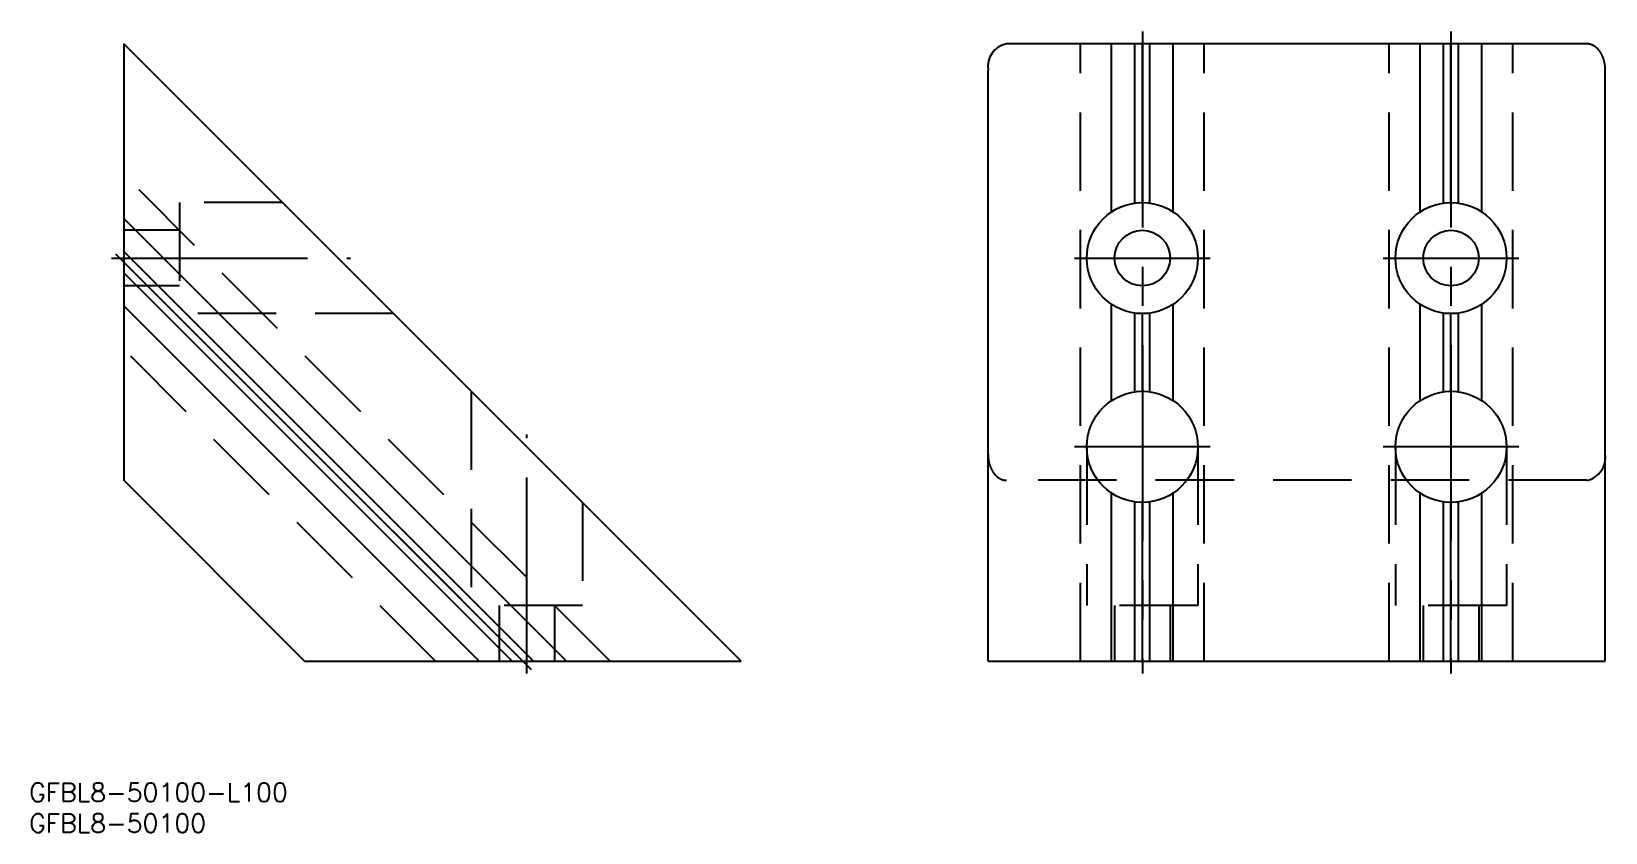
# Model space of a CAD drawing. Extents: x -44 to 211, y -28 to 102.
import ezdxf

# ---------------------------------------------------------------- set-up
doc = ezdxf.new("R2010")
doc.units = 0
doc.linetypes.add('CENTER', pattern=[50.8, 31.75, -6.35, 6.35, -6.35])
doc.linetypes.add('DASHED', pattern=[19.05, 12.7, -6.35])
doc.layers.get('0').update_dxf_attribs({"linetype": 'CONTINUOUS'})
doc.layers.add('CENTER', color=1, linetype='CONTINUOUS')
doc.styles.get("Standard").update_dxf_attribs({"font": 'txt.shx', "height": 3, "bigfont": 'bigfont.shx'})

# ---------------------------------------------------------------- blocks, each defined once
blk = doc.blocks.new('*U2')
at = {"color": 7, "linetype": 'CONTINUOUS'}
blk.add_text('GFBL8-50100', height=3, dxfattribs=at).set_placement((-44.64, -27.76))
blk = doc.blocks.new('*U3')
at = {"color": 7, "linetype": 'CONTINUOUS'}
blk.add_text('GFBL8-50100-L100', height=3, dxfattribs=at).set_placement((-44.64, -22.76))

msp = doc.modelspace()

# ---------------------------------------------------------------- linework, layer by layer
at = {"color": 7, "linetype": 'CONTINUOUS'}
for p, q in [((-29.29, 100), (-29.29, 29.29)), ((70.71, 0), (-29.29, 100)), ((207.71, 100), (113.71, 100)), ((130.71, 72.77), (130.71, 100)), ((134.5, 74.21), (134.5, 100)), ((135.71, 74.29), (135.71, 100)), ((136.92, 74.21), (136.92, 100)), ((140.71, 72.77), (140.71, 100)), ((180.71, 72.77), (180.71, 100)), ((184.5, 74.21), (184.5, 100)), ((185.71, 74.29), (185.71, 100)), ((186.92, 74.21), (186.92, 100)), ((190.71, 72.77), (190.71, 100)), ((110.71, 0), (110.71, 95.76)), ((210.71, 0), (210.71, 95.76)), ((42.43, 0), (-29.29, 71.72)), ((37.07, 0), (-29.29, 66.36)), ((35.35, 0), (-29.29, 64.65)), ((33.64, 0), (-29.29, 62.93)), ((28.28, 0), (-29.29, 57.58)), ((130.71, 42.19), (130.71, 57.81)), ((134.5, 43.63), (134.5, 56.37)), ((135.71, 43.71), (135.71, 56.29)), ((136.92, 43.63), (136.92, 56.37)), ((140.71, 42.19), (140.71, 57.81)), ((180.71, 42.19), (180.71, 57.81)), ((184.5, 43.63), (184.5, 56.37)), ((185.71, 43.71), (185.71, 56.29)), ((186.92, 43.63), (186.92, 56.37)), ((190.71, 42.19), (190.71, 57.81)), ((0, 0), (-29.29, 29.29)), ((130.71, 0), (130.71, 27.23)), ((134.5, 0), (134.5, 25.79)), ((135.71, 0), (135.71, 25.71)), ((136.92, 0), (136.92, 25.79)), ((140.71, 0), (140.71, 27.23)), ((180.71, 0), (180.71, 27.23)), ((184.5, 0), (184.5, 25.79)), ((185.71, 0), (185.71, 25.71)), ((186.92, 0), (186.92, 25.79)), ((190.71, 0), (190.71, 27.23)), ((0, 0), (70.71, 0)), ((110.71, 0), (210.71, 0))]:
    msp.add_line(p, q, dxfattribs=at)
at = {"color": 3, "linetype": 'DASHED'}
for p, q in [((125.71, 0), (125.71, 100)), ((145.71, 0), (145.71, 100)), ((175.71, 0), (175.71, 100)), ((195.71, 0), (195.71, 100)), ((49.5, 0), (-29.29, 78.79)), ((-3.58, 74.29), (-20.29, 74.29)), ((-20.29, 74.29), (-20.29, 56.29)), ((-20.29, 69.79), (-29.29, 69.79)), ((-20.29, 60.79), (-29.29, 60.79)), ((14.42, 56.29), (-20.29, 56.29)), ((21.21, 0), (-29.29, 50.5)), ((27, 43.71), (27, 9)), ((126.71, 34.77), (126.71, 9)), ((144.71, 34.77), (144.71, 9)), ((176.71, 34.77), (176.71, 9)), ((194.71, 34.77), (194.71, 9)), ((207.71, 29.29), (113.71, 29.29)), ((45, 25.71), (45, 9)), ((45, 9), (27, 9)), ((31.5, 9), (31.5, 0)), ((40.5, 9), (40.5, 0)), ((144.71, 9), (126.71, 9)), ((131.21, 9), (131.21, 0)), ((140.21, 9), (140.21, 0)), ((194.71, 9), (176.71, 9)), ((181.21, 9), (181.21, 0)), ((190.21, 9), (190.21, 0))]:
    msp.add_line(p, q, dxfattribs=at)
at = {"color": 7, "linetype": 'CONTINUOUS'}
msp.add_polyline3d([(210.71, 95.76, 0), (210.71, 95.81, 0), (210.71, 95.86, 0), (210.71, 95.92, 0), (210.71, 95.97, 0), (210.7, 96.02, 0), (210.7, 96.07, 0), (210.7, 96.12, 0), (210.7, 96.18, 0), (210.69, 96.23, 0), (210.69, 96.28, 0), (210.68, 96.33, 0), (210.68, 96.38, 0), (210.67, 96.43, 0), (210.67, 96.48, 0), (210.66, 96.54, 0), (210.65, 96.59, 0), (210.65, 96.64, 0), (210.64, 96.69, 0), (210.63, 96.74, 0), (210.62, 96.79, 0), (210.61, 96.84, 0), (210.6, 96.89, 0), (210.59, 96.94, 0), (210.58, 96.99, 0), (210.57, 97.04, 0), (210.56, 97.09, 0), (210.55, 97.14, 0), (210.53, 97.19, 0), (210.52, 97.24, 0), (210.51, 97.29, 0), (210.5, 97.33, 0), (210.48, 97.38, 0), (210.47, 97.43, 0), (210.45, 97.48, 0), (210.44, 97.53, 0), (210.42, 97.57, 0), (210.41, 97.62, 0), (210.39, 97.67, 0), (210.37, 97.71, 0), (210.36, 97.76, 0), (210.34, 97.81, 0), (210.32, 97.85, 0), (210.3, 97.9, 0), (210.28, 97.94, 0), (210.26, 97.98, 0), (210.25, 98.03, 0), (210.22, 98.07, 0), (210.2, 98.12, 0), (210.18, 98.16, 0), (210.16, 98.2, 0), (210.14, 98.24, 0), (210.12, 98.29, 0), (210.1, 98.33, 0), (210.07, 98.37, 0), (210.05, 98.41, 0), (210.03, 98.45, 0), (210.01, 98.49, 0), (209.98, 98.53, 0), (209.96, 98.57, 0), (209.93, 98.61, 0), (209.91, 98.65, 0), (209.88, 98.68, 0), (209.86, 98.72, 0), (209.83, 98.76, 0), (209.81, 98.8, 0), (209.78, 98.83, 0), (209.75, 98.87, 0), (209.72, 98.9, 0), (209.7, 98.94, 0), (209.67, 98.97, 0), (209.64, 99.01, 0), (209.61, 99.04, 0), (209.59, 99.07, 0), (209.56, 99.1, 0), (209.53, 99.14, 0), (209.5, 99.17, 0), (209.47, 99.2, 0), (209.44, 99.23, 0), (209.41, 99.26, 0), (209.38, 99.29, 0), (209.35, 99.32, 0), (209.31, 99.34, 0), (209.28, 99.37, 0), (209.25, 99.4, 0), (209.22, 99.42, 0), (209.19, 99.45, 0), (209.16, 99.48, 0), (209.12, 99.5, 0), (209.09, 99.53, 0), (209.06, 99.55, 0), (209.03, 99.57, 0), (208.99, 99.59, 0), (208.96, 99.62, 0), (208.93, 99.64, 0), (208.89, 99.66, 0), (208.86, 99.68, 0), (208.82, 99.7, 0), (208.79, 99.72, 0), (208.75, 99.74, 0), (208.72, 99.75, 0), (208.69, 99.77, 0), (208.65, 99.79, 0), (208.62, 99.8, 0), (208.58, 99.82, 0), (208.55, 99.83, 0), (208.51, 99.85, 0), (208.47, 99.86, 0), (208.44, 99.87, 0), (208.4, 99.89, 0), (208.37, 99.9, 0), (208.33, 99.91, 0), (208.29, 99.92, 0), (208.26, 99.93, 0), (208.22, 99.94, 0), (208.19, 99.95, 0), (208.15, 99.96, 0), (208.11, 99.96, 0), (208.08, 99.97, 0), (208.04, 99.98, 0), (208, 99.98, 0), (207.97, 99.99, 0), (207.93, 99.99, 0), (207.89, 99.99, 0), (207.86, 100, 0), (207.82, 100, 0), (207.78, 100, 0), (207.75, 100, 0), (207.71, 100, 0)], dxfattribs=at)
at = {"color": 3, "linetype": 'DASHED'}
msp.add_polyline3d([(110.71, 33.53, 0), (110.71, 33.48, 0), (110.71, 33.43, 0), (110.71, 33.38, 0), (110.71, 33.33, 0), (110.72, 33.27, 0), (110.72, 33.22, 0), (110.72, 33.17, 0), (110.72, 33.12, 0), (110.73, 33.07, 0), (110.73, 33.01, 0), (110.74, 32.96, 0), (110.74, 32.91, 0), (110.75, 32.86, 0), (110.75, 32.81, 0), (110.76, 32.76, 0), (110.77, 32.71, 0), (110.78, 32.65, 0), (110.78, 32.6, 0), (110.79, 32.55, 0), (110.8, 32.5, 0), (110.81, 32.45, 0), (110.82, 32.4, 0), (110.83, 32.35, 0), (110.84, 32.3, 0), (110.85, 32.25, 0), (110.86, 32.2, 0), (110.87, 32.15, 0), (110.89, 32.1, 0), (110.9, 32.05, 0), (110.91, 32.01, 0), (110.92, 31.96, 0), (110.94, 31.91, 0), (110.95, 31.86, 0), (110.97, 31.81, 0), (110.98, 31.77, 0), (111, 31.72, 0), (111.01, 31.67, 0), (111.03, 31.63, 0), (111.05, 31.58, 0), (111.06, 31.53, 0), (111.08, 31.49, 0), (111.1, 31.44, 0), (111.12, 31.4, 0), (111.14, 31.35, 0), (111.16, 31.31, 0), (111.17, 31.26, 0), (111.19, 31.22, 0), (111.22, 31.18, 0), (111.24, 31.13, 0), (111.26, 31.09, 0), (111.28, 31.05, 0), (111.3, 31.01, 0), (111.32, 30.96, 0), (111.34, 30.92, 0), (111.37, 30.88, 0), (111.39, 30.84, 0), (111.41, 30.8, 0), (111.44, 30.76, 0), (111.46, 30.72, 0), (111.49, 30.68, 0), (111.51, 30.65, 0), (111.54, 30.61, 0), (111.56, 30.57, 0), (111.59, 30.53, 0), (111.61, 30.5, 0), (111.64, 30.46, 0), (111.67, 30.42, 0), (111.69, 30.39, 0), (111.72, 30.35, 0), (111.75, 30.32, 0), (111.78, 30.29, 0), (111.81, 30.25, 0), (111.83, 30.22, 0), (111.86, 30.19, 0), (111.89, 30.16, 0), (111.92, 30.13, 0), (111.95, 30.09, 0), (111.98, 30.06, 0), (112.01, 30.03, 0), (112.04, 30.01, 0), (112.07, 29.98, 0), (112.11, 29.95, 0), (112.14, 29.92, 0), (112.17, 29.89, 0), (112.2, 29.87, 0), (112.23, 29.84, 0), (112.26, 29.82, 0), (112.3, 29.79, 0), (112.33, 29.77, 0), (112.36, 29.74, 0), (112.39, 29.72, 0), (112.43, 29.7, 0), (112.46, 29.68, 0), (112.49, 29.65, 0), (112.53, 29.63, 0), (112.56, 29.61, 0), (112.6, 29.59, 0), (112.63, 29.57, 0), (112.67, 29.56, 0), (112.7, 29.54, 0), (112.73, 29.52, 0), (112.77, 29.5, 0), (112.8, 29.49, 0), (112.84, 29.47, 0), (112.87, 29.46, 0), (112.91, 29.44, 0), (112.94, 29.43, 0), (112.98, 29.42, 0), (113.02, 29.41, 0), (113.05, 29.39, 0), (113.09, 29.38, 0), (113.12, 29.37, 0), (113.16, 29.36, 0), (113.2, 29.35, 0), (113.23, 29.34, 0), (113.27, 29.34, 0), (113.31, 29.33, 0), (113.34, 29.32, 0), (113.38, 29.32, 0), (113.42, 29.31, 0), (113.45, 29.31, 0), (113.49, 29.3, 0), (113.53, 29.3, 0), (113.56, 29.3, 0), (113.6, 29.29, 0), (113.64, 29.29, 0), (113.67, 29.29, 0), (113.71, 29.29, 0)], dxfattribs=at)
at = {"color": 7, "linetype": 'CONTINUOUS'}
for centre, radius in [((135.71, 65.29), 9), ((185.71, 65.29), 9), ((135.71, 65.29), 4.5), ((185.71, 65.29), 4.5), ((135.71, 34.71), 9), ((185.71, 34.71), 9)]:
    msp.add_circle(centre, radius, dxfattribs=at)
msp.add_arc((114.46, 96.29), 3.79, 101.4221, 188.0496, dxfattribs=at)
at = {"color": 3, "linetype": 'DASHED'}
msp.add_arc((206.96, 33), 3.79, 281.4221, 8.0496, dxfattribs=at)
at = {"layer": 'CENTER', "color": 1, "linetype": 'CENTER'}
for p, q in [((135.71, 102), (135.71, -2)), ((185.71, 102), (185.71, -2)), ((-31.29, 65.29), (7.42, 65.29)), ((36.77, -1.41), (-30.7, 66.06)), ((124.71, 65.29), (146.71, 65.29)), ((174.71, 65.29), (196.71, 65.29)), ((36, -2), (36, 36.71)), ((146.71, 34.71), (124.71, 34.71)), ((196.71, 34.71), (174.71, 34.71))]:
    msp.add_line(p, q, dxfattribs=at)

# ---------------------------------------------------------------- block references
at = {"color": 7, "linetype": 'CONTINUOUS'}
for name in ['*U3', '*U2']:
    msp.add_blockref(name, (0, 0), dxfattribs=at)

doc.saveas('drawing.dxf')
